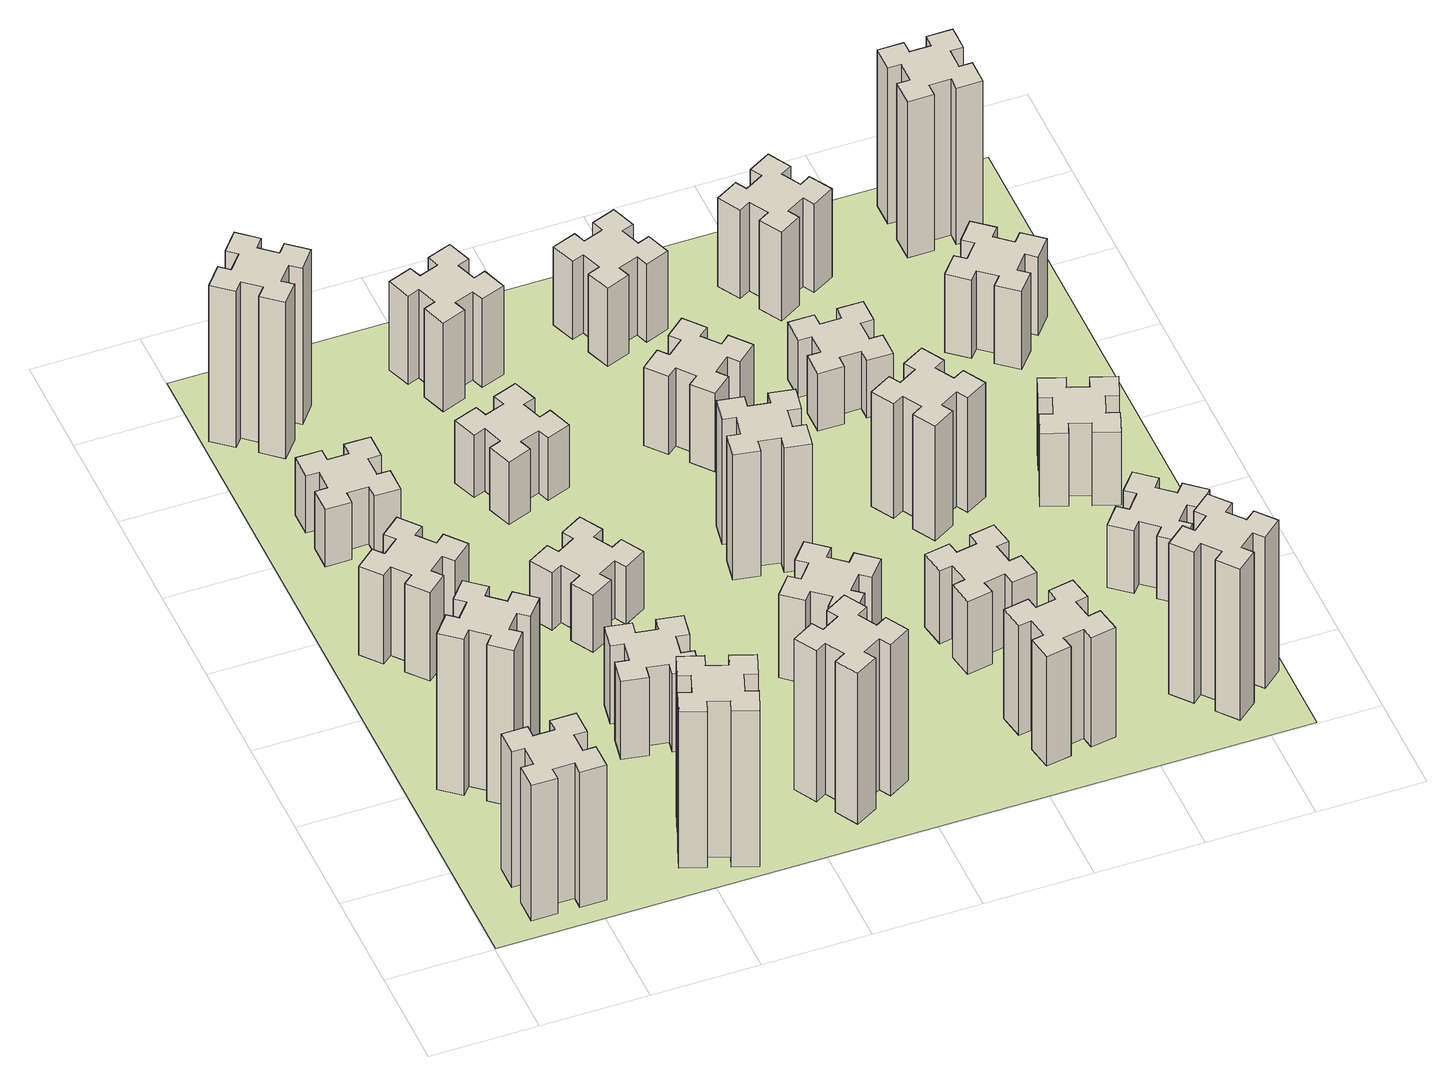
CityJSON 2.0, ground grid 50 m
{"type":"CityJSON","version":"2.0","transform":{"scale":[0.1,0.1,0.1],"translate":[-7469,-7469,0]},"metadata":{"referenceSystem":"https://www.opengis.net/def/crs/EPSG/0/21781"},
"CityObjects":{
"building1":{"type":"Building","attributes":{"class":"1000","function":"1000","usage":"1000","yearOfConstruction":2016,"roofType":"1000","measuredHeight":78,"storeysAboveGround":30,"storeysBelowGround":0},"geometry":[{"type":"Solid","lod":"1","boundaries":[[[[0,1,2,3,4,5,6,7,8,9,10,11,12,13,14,15,16,17,18,19]],[[17,16,20,21]],[[16,15,22,20]],[[15,14,23,22]],[[14,13,24,23]],[[13,12,25,24]],[[12,11,26,25]],[[11,10,27,26]],[[10,9,28,27]],[[9,8,29,28]],[[8,7,30,29]],[[7,6,31,30]],[[6,5,32,31]],[[5,4,33,32]],[[4,3,34,33]],[[3,2,35,34]],[[2,1,36,35]],[[1,0,37,36]],[[0,19,38,37]],[[19,18,39,38]],[[18,17,21,39]],[[24,25,26,27,28,29,30,31,32,33,34,35,36,37,38,39,21,20,22,23]]]]}]},
"building2":{"type":"Building","attributes":{"class":"1000","function":"1000","usage":"1000","yearOfConstruction":2016,"roofType":"1000","measuredHeight":90,"storeysAboveGround":30,"storeysBelowGround":0},"geometry":[{"type":"Solid","lod":"1","boundaries":[[[[40,41,42,43,44,45,46,47,48,49,50,51,52,53,54,55,56,57,58,59]],[[57,56,60,61]],[[56,55,62,60]],[[55,54,63,62]],[[54,53,64,63]],[[53,52,65,64]],[[52,51,66,65]],[[51,50,67,66]],[[50,49,68,67]],[[49,48,69,68]],[[48,47,70,69]],[[47,46,71,70]],[[46,45,72,71]],[[45,44,73,72]],[[44,43,74,73]],[[43,42,75,74]],[[42,41,76,75]],[[41,40,77,76]],[[40,59,78,77]],[[59,58,79,78]],[[58,57,61,79]],[[64,65,66,67,68,69,70,71,72,73,74,75,76,77,78,79,61,60,62,63]]]]}]},
"building3":{"type":"Building","attributes":{"class":"1000","function":"1000","usage":"1000","yearOfConstruction":2016,"roofType":"1000","measuredHeight":51,"storeysAboveGround":30,"storeysBelowGround":0},"geometry":[{"type":"Solid","lod":"1","boundaries":[[[[80,81,82,83,84,85,86,87,88,89,90,91,92,93,94,95,96,97,98,99]],[[97,96,100,101]],[[96,95,102,100]],[[95,94,103,102]],[[94,93,104,103]],[[93,92,105,104]],[[92,91,106,105]],[[91,90,107,106]],[[90,89,108,107]],[[89,88,109,108]],[[88,87,110,109]],[[87,86,111,110]],[[86,85,112,111]],[[85,84,113,112]],[[84,83,114,113]],[[83,82,115,114]],[[82,81,116,115]],[[81,80,117,116]],[[80,99,118,117]],[[99,98,119,118]],[[98,97,101,119]],[[104,105,106,107,108,109,110,111,112,113,114,115,116,117,118,119,101,100,102,103]]]]}]},
"building4":{"type":"Building","attributes":{"class":"1000","function":"1000","usage":"1000","yearOfConstruction":2016,"roofType":"1000","measuredHeight":33,"storeysAboveGround":30,"storeysBelowGround":0},"geometry":[{"type":"Solid","lod":"1","boundaries":[[[[120,121,122,123,124,125,126,127,128,129,130,131,132,133,134,135,136,137,138,139]],[[137,136,140,141]],[[136,135,142,140]],[[135,134,143,142]],[[134,133,144,143]],[[133,132,145,144]],[[132,131,146,145]],[[131,130,147,146]],[[130,129,148,147]],[[129,128,149,148]],[[128,127,150,149]],[[127,126,151,150]],[[126,125,152,151]],[[125,124,153,152]],[[124,123,154,153]],[[123,122,155,154]],[[122,121,156,155]],[[121,120,157,156]],[[120,139,158,157]],[[139,138,159,158]],[[138,137,141,159]],[[144,145,146,147,148,149,150,151,152,153,154,155,156,157,158,159,141,140,142,143]]]]}]},
"building5":{"type":"Building","attributes":{"class":"1000","function":"1000","usage":"1000","yearOfConstruction":2016,"roofType":"1000","measuredHeight":90,"storeysAboveGround":30,"storeysBelowGround":0},"geometry":[{"type":"Solid","lod":"1","boundaries":[[[[160,161,162,163,164,165,166,167,168,169,170,171,172,173,174,175,176,177,178,179]],[[177,176,180,181]],[[176,175,182,180]],[[175,174,183,182]],[[174,173,184,183]],[[173,172,185,184]],[[172,171,186,185]],[[171,170,187,186]],[[170,169,188,187]],[[169,168,189,188]],[[168,167,190,189]],[[167,166,191,190]],[[166,165,192,191]],[[165,164,193,192]],[[164,163,194,193]],[[163,162,195,194]],[[162,161,196,195]],[[161,160,197,196]],[[160,179,198,197]],[[179,178,199,198]],[[178,177,181,199]],[[184,185,186,187,188,189,190,191,192,193,194,195,196,197,198,199,181,180,182,183]]]]}]},
"building6":{"type":"Building","attributes":{"class":"1000","function":"1000","usage":"1000","yearOfConstruction":2016,"roofType":"1000","measuredHeight":90,"storeysAboveGround":30,"storeysBelowGround":0},"geometry":[{"type":"Solid","lod":"1","boundaries":[[[[200,201,202,203,204,205,206,207,208,209,210,211,212,213,214,215,216,217,218,219]],[[217,216,220,221]],[[216,215,222,220]],[[215,214,223,222]],[[214,213,224,223]],[[213,212,225,224]],[[212,211,226,225]],[[211,210,227,226]],[[210,209,228,227]],[[209,208,229,228]],[[208,207,230,229]],[[207,206,231,230]],[[206,205,232,231]],[[205,204,233,232]],[[204,203,234,233]],[[203,202,235,234]],[[202,201,236,235]],[[201,200,237,236]],[[200,219,238,237]],[[219,218,239,238]],[[218,217,221,239]],[[224,225,226,227,228,229,230,231,232,233,234,235,236,237,238,239,221,220,222,223]]]]}]},
"building7":{"type":"Building","attributes":{"class":"1000","function":"1000","usage":"1000","yearOfConstruction":2016,"roofType":"1000","measuredHeight":45,"storeysAboveGround":30,"storeysBelowGround":0},"geometry":[{"type":"Solid","lod":"1","boundaries":[[[[240,241,242,243,244,245,246,247,248,249,250,251,252,253,254,255,256,257,258,259]],[[257,256,260,261]],[[256,255,262,260]],[[255,254,263,262]],[[254,253,264,263]],[[253,252,265,264]],[[252,251,266,265]],[[251,250,267,266]],[[250,249,268,267]],[[249,248,269,268]],[[248,247,270,269]],[[247,246,271,270]],[[246,245,272,271]],[[245,244,273,272]],[[244,243,274,273]],[[243,242,275,274]],[[242,241,276,275]],[[241,240,277,276]],[[240,259,278,277]],[[259,258,279,278]],[[258,257,261,279]],[[264,265,266,267,268,269,270,271,272,273,274,275,276,277,278,279,261,260,262,263]]]]}]},
"building8":{"type":"Building","attributes":{"class":"1000","function":"1000","usage":"1000","yearOfConstruction":2016,"roofType":"1000","measuredHeight":33,"storeysAboveGround":30,"storeysBelowGround":0},"geometry":[{"type":"Solid","lod":"1","boundaries":[[[[280,281,282,283,284,285,286,287,288,289,290,291,292,293,294,295,296,297,298,299]],[[297,296,300,301]],[[296,295,302,300]],[[295,294,303,302]],[[294,293,304,303]],[[293,292,305,304]],[[292,291,306,305]],[[291,290,307,306]],[[290,289,308,307]],[[289,288,309,308]],[[288,287,310,309]],[[287,286,311,310]],[[286,285,312,311]],[[285,284,313,312]],[[284,283,314,313]],[[283,282,315,314]],[[282,281,316,315]],[[281,280,317,316]],[[280,299,318,317]],[[299,298,319,318]],[[298,297,301,319]],[[304,305,306,307,308,309,310,311,312,313,314,315,316,317,318,319,301,300,302,303]]]]}]},
"building9":{"type":"Building","attributes":{"class":"1000","function":"1000","usage":"1000","yearOfConstruction":2016,"roofType":"1000","measuredHeight":87,"storeysAboveGround":30,"storeysBelowGround":0},"geometry":[{"type":"Solid","lod":"1","boundaries":[[[[320,321,322,323,324,325,326,327,328,329,330,331,332,333,334,335,336,337,338,339]],[[337,336,340,341]],[[336,335,342,340]],[[335,334,343,342]],[[334,333,344,343]],[[333,332,345,344]],[[332,331,346,345]],[[331,330,347,346]],[[330,329,348,347]],[[329,328,349,348]],[[328,327,350,349]],[[327,326,351,350]],[[326,325,352,351]],[[325,324,353,352]],[[324,323,354,353]],[[323,322,355,354]],[[322,321,356,355]],[[321,320,357,356]],[[320,339,358,357]],[[339,338,359,358]],[[338,337,341,359]],[[344,345,346,347,348,349,350,351,352,353,354,355,356,357,358,359,341,340,342,343]]]]}]},
"building10":{"type":"Building","attributes":{"class":"1000","function":"1000","usage":"1000","yearOfConstruction":2016,"roofType":"1000","measuredHeight":36,"storeysAboveGround":30,"storeysBelowGround":0},"geometry":[{"type":"Solid","lod":"1","boundaries":[[[[360,361,362,363,364,365,366,367,368,369,370,371,372,373,374,375,376,377,378,379]],[[377,376,380,381]],[[376,375,382,380]],[[375,374,383,382]],[[374,373,384,383]],[[373,372,385,384]],[[372,371,386,385]],[[371,370,387,386]],[[370,369,388,387]],[[369,368,389,388]],[[368,367,390,389]],[[367,366,391,390]],[[366,365,392,391]],[[365,364,393,392]],[[364,363,394,393]],[[363,362,395,394]],[[362,361,396,395]],[[361,360,397,396]],[[360,379,398,397]],[[379,378,399,398]],[[378,377,381,399]],[[384,385,386,387,388,389,390,391,392,393,394,395,396,397,398,399,381,380,382,383]]]]}]},
"building11":{"type":"Building","attributes":{"class":"1000","function":"1000","usage":"1000","yearOfConstruction":2016,"roofType":"1000","measuredHeight":51,"storeysAboveGround":30,"storeysBelowGround":0},"geometry":[{"type":"Solid","lod":"1","boundaries":[[[[400,401,402,403,404,405,406,407,408,409,410,411,412,413,414,415,416,417,418,419]],[[417,416,420,421]],[[416,415,422,420]],[[415,414,423,422]],[[414,413,424,423]],[[413,412,425,424]],[[412,411,426,425]],[[411,410,427,426]],[[410,409,428,427]],[[409,408,429,428]],[[408,407,430,429]],[[407,406,431,430]],[[406,405,432,431]],[[405,404,433,432]],[[404,403,434,433]],[[403,402,435,434]],[[402,401,436,435]],[[401,400,437,436]],[[400,419,438,437]],[[419,418,439,438]],[[418,417,421,439]],[[424,425,426,427,428,429,430,431,432,433,434,435,436,437,438,439,421,420,422,423]]]]}]},
"building12":{"type":"Building","attributes":{"class":"1000","function":"1000","usage":"1000","yearOfConstruction":2016,"roofType":"1000","measuredHeight":48,"storeysAboveGround":30,"storeysBelowGround":0},"geometry":[{"type":"Solid","lod":"1","boundaries":[[[[440,441,442,443,444,445,446,447,448,449,450,451,452,453,454,455,456,457,458,459]],[[457,456,460,461]],[[456,455,462,460]],[[455,454,463,462]],[[454,453,464,463]],[[453,452,465,464]],[[452,451,466,465]],[[451,450,467,466]],[[450,449,468,467]],[[449,448,469,468]],[[448,447,470,469]],[[447,446,471,470]],[[446,445,472,471]],[[445,444,473,472]],[[444,443,474,473]],[[443,442,475,474]],[[442,441,476,475]],[[441,440,477,476]],[[440,459,478,477]],[[459,458,479,478]],[[458,457,461,479]],[[464,465,466,467,468,469,470,471,472,473,474,475,476,477,478,479,461,460,462,463]]]]}]},
"building13":{"type":"Building","attributes":{"class":"1000","function":"1000","usage":"1000","yearOfConstruction":2016,"roofType":"1000","measuredHeight":72,"storeysAboveGround":30,"storeysBelowGround":0},"geometry":[{"type":"Solid","lod":"1","boundaries":[[[[480,481,482,483,484,485,486,487,488,489,490,491,492,493,494,495,496,497,498,499]],[[497,496,500,501]],[[496,495,502,500]],[[495,494,503,502]],[[494,493,504,503]],[[493,492,505,504]],[[492,491,506,505]],[[491,490,507,506]],[[490,489,508,507]],[[489,488,509,508]],[[488,487,510,509]],[[487,486,511,510]],[[486,485,512,511]],[[485,484,513,512]],[[484,483,514,513]],[[483,482,515,514]],[[482,481,516,515]],[[481,480,517,516]],[[480,499,518,517]],[[499,498,519,518]],[[498,497,501,519]],[[504,505,506,507,508,509,510,511,512,513,514,515,516,517,518,519,501,500,502,503]]]]}]},
"building14":{"type":"Building","attributes":{"class":"1000","function":"1000","usage":"1000","yearOfConstruction":2016,"roofType":"1000","measuredHeight":45,"storeysAboveGround":30,"storeysBelowGround":0},"geometry":[{"type":"Solid","lod":"1","boundaries":[[[[520,521,522,523,524,525,526,527,528,529,530,531,532,533,534,535,536,537,538,539]],[[537,536,540,541]],[[536,535,542,540]],[[535,534,543,542]],[[534,533,544,543]],[[533,532,545,544]],[[532,531,546,545]],[[531,530,547,546]],[[530,529,548,547]],[[529,528,549,548]],[[528,527,550,549]],[[527,526,551,550]],[[526,525,552,551]],[[525,524,553,552]],[[524,523,554,553]],[[523,522,555,554]],[[522,521,556,555]],[[521,520,557,556]],[[520,539,558,557]],[[539,538,559,558]],[[538,537,541,559]],[[544,545,546,547,548,549,550,551,552,553,554,555,556,557,558,559,541,540,542,543]]]]}]},
"building15":{"type":"Building","attributes":{"class":"1000","function":"1000","usage":"1000","yearOfConstruction":2016,"roofType":"1000","measuredHeight":63,"storeysAboveGround":30,"storeysBelowGround":0},"geometry":[{"type":"Solid","lod":"1","boundaries":[[[[560,561,562,563,564,565,566,567,568,569,570,571,572,573,574,575,576,577,578,579]],[[577,576,580,581]],[[576,575,582,580]],[[575,574,583,582]],[[574,573,584,583]],[[573,572,585,584]],[[572,571,586,585]],[[571,570,587,586]],[[570,569,588,587]],[[569,568,589,588]],[[568,567,590,589]],[[567,566,591,590]],[[566,565,592,591]],[[565,564,593,592]],[[564,563,594,593]],[[563,562,595,594]],[[562,561,596,595]],[[561,560,597,596]],[[560,579,598,597]],[[579,578,599,598]],[[578,577,581,599]],[[584,585,586,587,588,589,590,591,592,593,594,595,596,597,598,599,581,580,582,583]]]]}]},
"building16":{"type":"Building","attributes":{"class":"1000","function":"1000","usage":"1000","yearOfConstruction":2016,"roofType":"1000","measuredHeight":45,"storeysAboveGround":30,"storeysBelowGround":0},"geometry":[{"type":"Solid","lod":"1","boundaries":[[[[600,601,602,603,604,605,606,607,608,609,610,611,612,613,614,615,616,617,618,619]],[[617,616,620,621]],[[616,615,622,620]],[[615,614,623,622]],[[614,613,624,623]],[[613,612,625,624]],[[612,611,626,625]],[[611,610,627,626]],[[610,609,628,627]],[[609,608,629,628]],[[608,607,630,629]],[[607,606,631,630]],[[606,605,632,631]],[[605,604,633,632]],[[604,603,634,633]],[[603,602,635,634]],[[602,601,636,635]],[[601,600,637,636]],[[600,619,638,637]],[[619,618,639,638]],[[618,617,621,639]],[[624,625,626,627,628,629,630,631,632,633,634,635,636,637,638,639,621,620,622,623]]]]}]},
"building17":{"type":"Building","attributes":{"class":"1000","function":"1000","usage":"1000","yearOfConstruction":2016,"roofType":"1000","measuredHeight":42,"storeysAboveGround":30,"storeysBelowGround":0},"geometry":[{"type":"Solid","lod":"1","boundaries":[[[[640,641,642,643,644,645,646,647,648,649,650,651,652,653,654,655,656,657,658,659]],[[657,656,660,661]],[[656,655,662,660]],[[655,654,663,662]],[[654,653,664,663]],[[653,652,665,664]],[[652,651,666,665]],[[651,650,667,666]],[[650,649,668,667]],[[649,648,669,668]],[[648,647,670,669]],[[647,646,671,670]],[[646,645,672,671]],[[645,644,673,672]],[[644,643,674,673]],[[643,642,675,674]],[[642,641,676,675]],[[641,640,677,676]],[[640,659,678,677]],[[659,658,679,678]],[[658,657,661,679]],[[664,665,666,667,668,669,670,671,672,673,674,675,676,677,678,679,661,660,662,663]]]]}]},
"building18":{"type":"Building","attributes":{"class":"1000","function":"1000","usage":"1000","yearOfConstruction":2016,"roofType":"1000","measuredHeight":66,"storeysAboveGround":30,"storeysBelowGround":0},"geometry":[{"type":"Solid","lod":"1","boundaries":[[[[680,681,682,683,684,685,686,687,688,689,690,691,692,693,694,695,696,697,698,699]],[[697,696,700,701]],[[696,695,702,700]],[[695,694,703,702]],[[694,693,704,703]],[[693,692,705,704]],[[692,691,706,705]],[[691,690,707,706]],[[690,689,708,707]],[[689,688,709,708]],[[688,687,710,709]],[[687,686,711,710]],[[686,685,712,711]],[[685,684,713,712]],[[684,683,714,713]],[[683,682,715,714]],[[682,681,716,715]],[[681,680,717,716]],[[680,699,718,717]],[[699,698,719,718]],[[698,697,701,719]],[[704,705,706,707,708,709,710,711,712,713,714,715,716,717,718,719,701,700,702,703]]]]}]},
"building19":{"type":"Building","attributes":{"class":"1000","function":"1000","usage":"1000","yearOfConstruction":2016,"roofType":"1000","measuredHeight":33,"storeysAboveGround":30,"storeysBelowGround":0},"geometry":[{"type":"Solid","lod":"1","boundaries":[[[[720,721,722,723,724,725,726,727,728,729,730,731,732,733,734,735,736,737,738,739]],[[737,736,740,741]],[[736,735,742,740]],[[735,734,743,742]],[[734,733,744,743]],[[733,732,745,744]],[[732,731,746,745]],[[731,730,747,746]],[[730,729,748,747]],[[729,728,749,748]],[[728,727,750,749]],[[727,726,751,750]],[[726,725,752,751]],[[725,724,753,752]],[[724,723,754,753]],[[723,722,755,754]],[[722,721,756,755]],[[721,720,757,756]],[[720,739,758,757]],[[739,738,759,758]],[[738,737,741,759]],[[744,745,746,747,748,749,750,751,752,753,754,755,756,757,758,759,741,740,742,743]]]]}]},
"building20":{"type":"Building","attributes":{"class":"1000","function":"1000","usage":"1000","yearOfConstruction":2016,"roofType":"1000","measuredHeight":87,"storeysAboveGround":30,"storeysBelowGround":0},"geometry":[{"type":"Solid","lod":"1","boundaries":[[[[760,761,762,763,764,765,766,767,768,769,770,771,772,773,774,775,776,777,778,779]],[[777,776,780,781]],[[776,775,782,780]],[[775,774,783,782]],[[774,773,784,783]],[[773,772,785,784]],[[772,771,786,785]],[[771,770,787,786]],[[770,769,788,787]],[[769,768,789,788]],[[768,767,790,789]],[[767,766,791,790]],[[766,765,792,791]],[[765,764,793,792]],[[764,763,794,793]],[[763,762,795,794]],[[762,761,796,795]],[[761,760,797,796]],[[760,779,798,797]],[[779,778,799,798]],[[778,777,781,799]],[[784,785,786,787,788,789,790,791,792,793,794,795,796,797,798,799,781,780,782,783]]]]}]},
"building21":{"type":"Building","attributes":{"class":"1000","function":"1000","usage":"1000","yearOfConstruction":2016,"roofType":"1000","measuredHeight":51,"storeysAboveGround":30,"storeysBelowGround":0},"geometry":[{"type":"Solid","lod":"1","boundaries":[[[[800,801,802,803,804,805,806,807,808,809,810,811,812,813,814,815,816,817,818,819]],[[817,816,820,821]],[[816,815,822,820]],[[815,814,823,822]],[[814,813,824,823]],[[813,812,825,824]],[[812,811,826,825]],[[811,810,827,826]],[[810,809,828,827]],[[809,808,829,828]],[[808,807,830,829]],[[807,806,831,830]],[[806,805,832,831]],[[805,804,833,832]],[[804,803,834,833]],[[803,802,835,834]],[[802,801,836,835]],[[801,800,837,836]],[[800,819,838,837]],[[819,818,839,838]],[[818,817,821,839]],[[824,825,826,827,828,829,830,831,832,833,834,835,836,837,838,839,821,820,822,823]]]]}]},
"building22":{"type":"Building","attributes":{"class":"1000","function":"1000","usage":"1000","yearOfConstruction":2016,"roofType":"1000","measuredHeight":36,"storeysAboveGround":30,"storeysBelowGround":0},"geometry":[{"type":"Solid","lod":"1","boundaries":[[[[840,841,842,843,844,845,846,847,848,849,850,851,852,853,854,855,856,857,858,859]],[[857,856,860,861]],[[856,855,862,860]],[[855,854,863,862]],[[854,853,864,863]],[[853,852,865,864]],[[852,851,866,865]],[[851,850,867,866]],[[850,849,868,867]],[[849,848,869,868]],[[848,847,870,869]],[[847,846,871,870]],[[846,845,872,871]],[[845,844,873,872]],[[844,843,874,873]],[[843,842,875,874]],[[842,841,876,875]],[[841,840,877,876]],[[840,859,878,877]],[[859,858,879,878]],[[858,857,861,879]],[[864,865,866,867,868,869,870,871,872,873,874,875,876,877,878,879,861,860,862,863]]]]}]},
"building23":{"type":"Building","attributes":{"class":"1000","function":"1000","usage":"1000","yearOfConstruction":2016,"roofType":"1000","measuredHeight":42,"storeysAboveGround":30,"storeysBelowGround":0},"geometry":[{"type":"Solid","lod":"1","boundaries":[[[[880,881,882,883,884,885,886,887,888,889,890,891,892,893,894,895,896,897,898,899]],[[897,896,900,901]],[[896,895,902,900]],[[895,894,903,902]],[[894,893,904,903]],[[893,892,905,904]],[[892,891,906,905]],[[891,890,907,906]],[[890,889,908,907]],[[889,888,909,908]],[[888,887,910,909]],[[887,886,911,910]],[[886,885,912,911]],[[885,884,913,912]],[[884,883,914,913]],[[883,882,915,914]],[[882,881,916,915]],[[881,880,917,916]],[[880,899,918,917]],[[899,898,919,918]],[[898,897,901,919]],[[904,905,906,907,908,909,910,911,912,913,914,915,916,917,918,919,901,900,902,903]]]]}]},
"building24":{"type":"Building","attributes":{"class":"1000","function":"1000","usage":"1000","yearOfConstruction":2016,"roofType":"1000","measuredHeight":45,"storeysAboveGround":30,"storeysBelowGround":0},"geometry":[{"type":"Solid","lod":"1","boundaries":[[[[920,921,922,923,924,925,926,927,928,929,930,931,932,933,934,935,936,937,938,939]],[[937,936,940,941]],[[936,935,942,940]],[[935,934,943,942]],[[934,933,944,943]],[[933,932,945,944]],[[932,931,946,945]],[[931,930,947,946]],[[930,929,948,947]],[[929,928,949,948]],[[928,927,950,949]],[[927,926,951,950]],[[926,925,952,951]],[[925,924,953,952]],[[924,923,954,953]],[[923,922,955,954]],[[922,921,956,955]],[[921,920,957,956]],[[920,939,958,957]],[[939,938,959,958]],[[938,937,941,959]],[[944,945,946,947,948,949,950,951,952,953,954,955,956,957,958,959,941,940,942,943]]]]}]},
"building25":{"type":"Building","attributes":{"class":"1000","function":"1000","usage":"1000","yearOfConstruction":2016,"roofType":"1000","measuredHeight":90,"storeysAboveGround":30,"storeysBelowGround":0},"geometry":[{"type":"Solid","lod":"1","boundaries":[[[[960,961,962,963,964,965,966,967,968,969,970,971,972,973,974,975,976,977,978,979]],[[977,976,980,981]],[[976,975,982,980]],[[975,974,983,982]],[[974,973,984,983]],[[973,972,985,984]],[[972,971,986,985]],[[971,970,987,986]],[[970,969,988,987]],[[969,968,989,988]],[[968,967,990,989]],[[967,966,991,990]],[[966,965,992,991]],[[965,964,993,992]],[[964,963,994,993]],[[963,962,995,994]],[[962,961,996,995]],[[961,960,997,996]],[[960,979,998,997]],[[979,978,999,998]],[[978,977,981,999]],[[984,985,986,987,988,989,990,991,992,993,994,995,996,997,998,999,981,980,982,983]]]]}]},
"landuse1":{"type":"LandUse","attributes":{"name":"plot1","function":"1010"},"geometry":[{"type":"MultiSurface","lod":"1","boundaries":[[[1000,1001,1002,1003]]]}]}
},
"vertices":[
[265,325,0],[265,225,0],[205,225,0],[205,105,0],[325,105,0],[325,165,0],[425,165,0],[425,105,0],[545,105,0],[545,225,0],[485,225,0],[485,325,0],[545,325,0],[545,445,0],[425,445,0],[425,385,0],[325,385,0],[325,445,0],[205,445,0],[205,325,0],[325,385,780],[325,445,780],[425,385,780],[425,445,780],[545,445,780],[545,325,780],[485,325,780],[485,225,780],[545,225,780],[545,105,780],[425,105,780],[425,165,780],[325,165,780],[325,105,780],[205,105,780],[205,225,780],[265,225,780],[265,325,780],[205,325,780],[205,445,780],
[484,1067,0],[408,1132,0],[446,1178,0],[354,1255,0],[277,1163,0],[323,1124,0],[259,1048,0],[213,1086,0],[136,994,0],[228,917,0],[266,963,0],[343,899,0],[304,853,0],[396,776,0],[473,868,0],[427,906,0],[492,983,0],[538,944,0],[615,1036,0],[523,1113,0],[492,983,900],[538,944,900],[427,906,900],[473,868,900],[396,776,900],[304,853,900],[343,899,900],[266,963,900],[228,917,900],[136,994,900],[213,1086,900],[259,1048,900],[323,1124,900],[277,1163,900],[354,1255,900],[446,1178,900],[408,1132,900],[484,1067,900],[523,1113,900],[615,1036,900],
[492,1888,0],[427,1964,0],[473,2003,0],[396,2095,0],[304,2018,0],[343,1972,0],[266,1907,0],[228,1953,0],[136,1876,0],[213,1784,0],[259,1823,0],[323,1746,0],[277,1708,0],[354,1616,0],[446,1693,0],[408,1739,0],[484,1803,0],[523,1757,0],[615,1834,0],[538,1926,0],[484,1803,510],[523,1757,510],[408,1739,510],[446,1693,510],[354,1616,510],[277,1708,510],[323,1746,510],[259,1823,510],[213,1784,510],[136,1876,510],[228,1953,510],[266,1907,510],[343,1972,510],[304,2018,510],[396,2095,510],[473,2003,510],[427,1964,510],[492,1888,510],[538,1926,510],[615,1834,510],
[485,2545,0],[485,2645,0],[545,2645,0],[545,2765,0],[425,2765,0],[425,2705,0],[325,2705,0],[325,2765,0],[205,2765,0],[205,2645,0],[265,2645,0],[265,2545,0],[205,2545,0],[205,2425,0],[325,2425,0],[325,2485,0],[425,2485,0],[425,2425,0],[545,2425,0],[545,2545,0],[425,2485,330],[425,2425,330],[325,2485,330],[325,2425,330],[205,2425,330],[205,2545,330],[265,2545,330],[265,2645,330],[205,2645,330],[205,2765,330],[325,2765,330],[325,2705,330],[425,2705,330],[425,2765,330],[545,2765,330],[545,2645,330],[485,2645,330],[485,2545,330],[545,2545,330],[545,2425,330],
[1029,360,0],[995,266,0],[939,287,0],[897,174,0],[1010,133,0],[1031,189,0],[1125,155,0],[1104,99,0],[1217,57,0],[1258,170,0],[1202,191,0],[1236,285,0],[1292,264,0],[1333,377,0],[1220,418,0],[1200,362,0],[1106,396,0],[1127,452,0],[1014,493,0],[973,380,0],[1106,396,900],[1127,452,900],[1200,362,900],[1220,418,900],[1333,377,900],[1292,264,900],[1236,285,900],[1202,191,900],[1258,170,900],[1217,57,900],[1104,99,900],[1125,155,900],[1031,189,900],[1010,133,900],[897,174,900],[939,287,900],[995,266,900],[1029,360,900],[973,380,900],[1014,493,900],
[384,3387,0],[308,3452,0],[346,3498,0],[254,3575,0],[177,3483,0],[223,3444,0],[159,3368,0],[113,3406,0],[36,3314,0],[128,3237,0],[166,3283,0],[243,3219,0],[204,3173,0],[296,3096,0],[373,3188,0],[327,3226,0],[392,3303,0],[438,3264,0],[515,3356,0],[423,3433,0],[392,3303,900],[438,3264,900],[327,3226,900],[373,3188,900],[296,3096,900],[204,3173,900],[243,3219,900],[166,3283,900],[128,3237,900],[36,3314,900],[113,3406,900],[159,3368,900],[223,3444,900],[177,3483,900],[254,3575,900],[346,3498,900],[308,3452,900],[384,3387,900],[423,3433,900],[515,3356,900],
[1047,916,0],[1145,898,0],[1135,839,0],[1253,818,0],[1274,937,0],[1215,947,0],[1232,1045,0],[1291,1035,0],[1312,1153,0],[1194,1174,0],[1184,1115,0],[1085,1132,0],[1096,1191,0],[977,1212,0],[957,1094,0],[1016,1084,0],[998,985,0],[939,996,0],[918,877,0],[1037,857,0],[998,985,450],[939,996,450],[1016,1084,450],[957,1094,450],[977,1212,450],[1096,1191,450],[1085,1132,450],[1184,1115,450],[1194,1174,450],[1312,1153,450],[1291,1035,450],[1232,1045,450],[1215,947,450],[1274,937,450],[1253,818,450],[1135,839,450],[1145,898,450],[1047,916,450],[1037,857,450],[918,877,450],
[1127,1635,0],[1214,1685,0],[1244,1633,0],[1348,1693,0],[1288,1797,0],[1236,1767,0],[1186,1854,0],[1238,1884,0],[1178,1988,0],[1074,1928,0],[1104,1876,0],[1017,1826,0],[987,1878,0],[883,1818,0],[943,1714,0],[995,1744,0],[1045,1657,0],[993,1627,0],[1053,1523,0],[1157,1583,0],[1045,1657,330],[993,1627,330],[995,1744,330],[943,1714,330],[883,1818,330],[987,1878,330],[1017,1826,330],[1104,1876,330],[1074,1928,330],[1178,1988,330],[1238,1884,330],[1186,1854,330],[1236,1767,330],[1288,1797,330],[1348,1693,330],[1244,1633,330],[1214,1685,330],[1127,1635,330],[1157,1583,330],[1053,1523,330],
[1744,496,0],[1657,446,0],[1627,498,0],[1523,438,0],[1583,334,0],[1635,364,0],[1685,277,0],[1633,247,0],[1693,143,0],[1797,203,0],[1767,255,0],[1854,305,0],[1884,253,0],[1988,313,0],[1928,417,0],[1876,387,0],[1826,474,0],[1878,504,0],[1818,608,0],[1714,548,0],[1826,474,870],[1878,504,870],[1876,387,870],[1928,417,870],[1988,313,870],[1884,253,870],[1854,305,870],[1767,255,870],[1797,203,870],[1693,143,870],[1633,247,870],[1685,277,870],[1635,364,870],[1583,334,870],[1523,438,870],[1627,498,870],[1657,446,870],[1744,496,870],[1714,548,870],[1818,608,870],
[1125,2716,0],[1031,2682,0],[1010,2738,0],[897,2697,0],[939,2584,0],[995,2605,0],[1029,2511,0],[973,2490,0],[1014,2377,0],[1127,2419,0],[1106,2475,0],[1200,2509,0],[1220,2453,0],[1333,2494,0],[1292,2607,0],[1236,2586,0],[1202,2680,0],[1258,2700,0],[1217,2813,0],[1104,2772,0],[1202,2680,360],[1258,2700,360],[1236,2586,360],[1292,2607,360],[1333,2494,360],[1220,2453,360],[1200,2509,360],[1106,2475,360],[1127,2419,360],[1014,2377,360],[973,2490,360],[1029,2511,360],[995,2605,360],[939,2584,360],[897,2697,360],[1010,2738,360],[1031,2682,360],[1125,2716,360],[1104,2772,360],[1217,2813,360],
[1125,3456,0],[1031,3422,0],[1010,3478,0],[897,3437,0],[939,3324,0],[995,3345,0],[1029,3251,0],[973,3230,0],[1014,3117,0],[1127,3159,0],[1106,3215,0],[1200,3249,0],[1220,3193,0],[1333,3234,0],[1292,3347,0],[1236,3326,0],[1202,3420,0],[1258,3440,0],[1217,3553,0],[1104,3512,0],[1202,3420,510],[1258,3440,510],[1236,3326,510],[1292,3347,510],[1333,3234,510],[1220,3193,510],[1200,3249,510],[1106,3215,510],[1127,3159,510],[1014,3117,510],[973,3230,510],[1029,3251,510],[995,3345,510],[939,3324,510],[897,3437,510],[1010,3478,510],[1031,3422,510],[1125,3456,510],[1104,3512,510],[1217,3553,510],
[1903,1224,0],[1839,1148,0],[1793,1186,0],[1716,1094,0],[1808,1017,0],[1846,1063,0],[1923,999,0],[1884,953,0],[1976,876,0],[2053,968,0],[2007,1006,0],[2072,1083,0],[2118,1044,0],[2195,1136,0],[2103,1213,0],[2064,1167,0],[1988,1232,0],[2026,1278,0],[1934,1355,0],[1857,1263,0],[1988,1232,480],[2026,1278,480],[2064,1167,480],[2103,1213,480],[2195,1136,480],[2118,1044,480],[2072,1083,480],[2007,1006,480],[2053,968,480],[1976,876,480],[1884,953,480],[1923,999,480],[1846,1063,480],[1808,1017,480],[1716,1094,480],[1793,1186,480],[1839,1148,480],[1903,1224,480],[1857,1263,480],[1934,1355,480],
[2024,1955,0],[1925,1972,0],[1936,2031,0],[1817,2052,0],[1797,1934,0],[1856,1924,0],[1838,1825,0],[1779,1836,0],[1758,1717,0],[1877,1697,0],[1887,1756,0],[1985,1738,0],[1975,1679,0],[2093,1658,0],[2114,1777,0],[2055,1787,0],[2072,1885,0],[2131,1875,0],[2152,1993,0],[2034,2014,0],[2072,1885,720],[2131,1875,720],[2055,1787,720],[2114,1777,720],[2093,1658,720],[1975,1679,720],[1985,1738,720],[1887,1756,720],[1877,1697,720],[1758,1717,720],[1779,1836,720],[1838,1825,720],[1856,1924,720],[1797,1934,720],[1817,2052,720],[1936,2031,720],[1925,1972,720],[2024,1955,720],[2034,2014,720],[2152,1993,720],
[1988,2479,0],[2064,2543,0],[2103,2497,0],[2195,2574,0],[2118,2666,0],[2072,2628,0],[2007,2704,0],[2053,2743,0],[1976,2835,0],[1884,2758,0],[1923,2712,0],[1846,2647,0],[1808,2693,0],[1716,2616,0],[1793,2524,0],[1839,2563,0],[1903,2486,0],[1857,2448,0],[1934,2356,0],[2026,2433,0],[1903,2486,450],[1857,2448,450],[1839,2563,450],[1793,2524,450],[1716,2616,450],[1808,2693,450],[1846,2647,450],[1923,2712,450],[1884,2758,450],[1976,2835,450],[2053,2743,450],[2007,2704,450],[2072,2628,450],[2118,2666,450],[2195,2574,450],[2103,2497,450],[2064,2543,450],[1988,2479,450],[2026,2433,450],[1934,2356,450],
[2665,258,0],[2764,276,0],[2774,217,0],[2892,237,0],[2871,356,0],[2812,345,0],[2795,444,0],[2854,454,0],[2833,572,0],[2715,551,0],[2725,492,0],[2627,475,0],[2617,534,0],[2498,513,0],[2519,395,0],[2578,405,0],[2596,307,0],[2537,297,0],[2557,178,0],[2676,199,0],[2596,307,630],[2537,297,630],[2578,405,630],[2519,395,630],[2498,513,630],[2617,534,630],[2627,475,630],[2725,492,630],[2715,551,630],[2833,572,630],[2854,454,630],[2795,444,630],[2812,345,630],[2871,356,630],[2892,237,630],[2774,217,630],[2764,276,630],[2665,258,630],[2676,199,630],[2557,178,630],
[1865,3456,0],[1771,3422,0],[1750,3478,0],[1637,3437,0],[1679,3324,0],[1735,3345,0],[1769,3251,0],[1713,3230,0],[1754,3117,0],[1867,3159,0],[1846,3215,0],[1940,3249,0],[1960,3193,0],[2073,3234,0],[2032,3347,0],[1976,3326,0],[1942,3420,0],[1998,3440,0],[1957,3553,0],[1844,3512,0],[1942,3420,450],[1998,3440,450],[1976,3326,450],[2032,3347,450],[2073,3234,450],[1960,3193,450],[1940,3249,450],[1846,3215,450],[1867,3159,450],[1754,3117,450],[1713,3230,450],[1769,3251,450],[1735,3345,450],[1679,3324,450],[1637,3437,450],[1750,3478,450],[1771,3422,450],[1865,3456,450],[1844,3512,450],[1957,3553,450],
[2625,1132,0],[2527,1115,0],[2517,1174,0],[2398,1153,0],[2419,1035,0],[2478,1045,0],[2496,947,0],[2437,937,0],[2457,818,0],[2576,839,0],[2565,898,0],[2664,916,0],[2674,857,0],[2792,877,0],[2771,996,0],[2712,985,0],[2695,1084,0],[2754,1094,0],[2733,1212,0],[2615,1191,0],[2695,1084,420],[2754,1094,420],[2712,985,420],[2771,996,420],[2792,877,420],[2674,857,420],[2664,916,420],[2565,898,420],[2576,839,420],[2457,818,420],[2437,937,420],[2496,947,420],[2478,1045,420],[2419,1035,420],[2398,1153,420],[2517,1174,420],[2527,1115,420],[2625,1132,420],[2615,1191,420],[2733,1212,420],
[2684,1976,0],[2597,1926,0],[2567,1978,0],[2463,1918,0],[2523,1814,0],[2575,1844,0],[2625,1757,0],[2573,1727,0],[2633,1623,0],[2737,1683,0],[2707,1735,0],[2794,1785,0],[2824,1733,0],[2928,1793,0],[2868,1897,0],[2816,1867,0],[2766,1954,0],[2818,1984,0],[2758,2088,0],[2654,2028,0],[2766,1954,660],[2818,1984,660],[2816,1867,660],[2868,1897,660],[2928,1793,660],[2824,1733,660],[2794,1785,660],[2707,1735,660],[2737,1683,660],[2633,1623,660],[2573,1727,660],[2625,1757,660],[2575,1844,660],[2523,1814,660],[2463,1918,660],[2567,1978,660],[2597,1926,660],[2684,1976,660],[2654,2028,660],[2758,2088,660],
[2545,2485,0],[2645,2485,0],[2645,2425,0],[2765,2425,0],[2765,2545,0],[2705,2545,0],[2705,2645,0],[2765,2645,0],[2765,2765,0],[2645,2765,0],[2645,2705,0],[2545,2705,0],[2545,2765,0],[2425,2765,0],[2425,2645,0],[2485,2645,0],[2485,2545,0],[2425,2545,0],[2425,2425,0],[2545,2425,0],[2485,2545,330],[2425,2545,330],[2485,2645,330],[2425,2645,330],[2425,2765,330],[2545,2765,330],[2545,2705,330],[2645,2705,330],[2645,2765,330],[2765,2765,330],[2765,2645,330],[2705,2645,330],[2705,2545,330],[2765,2545,330],[2765,2425,330],[2645,2425,330],[2645,2485,330],[2545,2485,330],[2545,2425,330],[2425,2425,330],
[3468,259,0],[3544,323,0],[3583,277,0],[3675,354,0],[3598,446,0],[3552,408,0],[3487,484,0],[3533,523,0],[3456,615,0],[3364,538,0],[3403,492,0],[3326,427,0],[3288,473,0],[3196,396,0],[3273,304,0],[3319,343,0],[3383,266,0],[3337,228,0],[3414,136,0],[3506,213,0],[3383,266,870],[3337,228,870],[3319,343,870],[3273,304,870],[3196,396,870],[3288,473,870],[3326,427,870],[3403,492,870],[3364,538,870],[3456,615,870],[3533,523,870],[3487,484,870],[3552,408,870],[3598,446,870],[3675,354,870],[3583,277,870],[3544,323,870],[3468,259,870],[3506,213,870],[3414,136,870],
[2716,3347,0],[2666,3434,0],[2718,3464,0],[2658,3568,0],[2554,3508,0],[2584,3456,0],[2497,3406,0],[2467,3458,0],[2363,3398,0],[2423,3294,0],[2475,3324,0],[2525,3237,0],[2473,3207,0],[2533,3103,0],[2637,3163,0],[2607,3215,0],[2694,3265,0],[2724,3213,0],[2828,3273,0],[2768,3377,0],[2694,3265,510],[2724,3213,510],[2607,3215,510],[2637,3163,510],[2533,3103,510],[2473,3207,510],[2525,3237,510],[2475,3324,510],[2423,3294,510],[2363,3398,510],[2467,3458,510],[2497,3406,510],[2584,3456,510],[2554,3508,510],[2658,3568,510],[2718,3464,510],[2666,3434,510],[2716,3347,510],[2768,3377,510],[2828,3273,510],
[3487,1006,0],[3552,1083,0],[3598,1044,0],[3675,1136,0],[3583,1213,0],[3544,1167,0],[3468,1232,0],[3506,1278,0],[3414,1355,0],[3337,1263,0],[3383,1224,0],[3319,1148,0],[3273,1186,0],[3196,1094,0],[3288,1017,0],[3326,1063,0],[3403,999,0],[3364,953,0],[3456,876,0],[3533,968,0],[3403,999,360],[3364,953,360],[3326,1063,360],[3288,1017,360],[3196,1094,360],[3273,1186,360],[3319,1148,360],[3383,1224,360],[3337,1263,360],[3414,1355,360],[3506,1278,360],[3468,1232,360],[3544,1167,360],[3583,1213,360],[3675,1136,360],[3598,1044,360],[3552,1083,360],[3487,1006,360],[3533,968,360],[3456,876,360],
[3420,1842,0],[3326,1876,0],[3347,1932,0],[3234,1973,0],[3193,1860,0],[3249,1840,0],[3215,1746,0],[3159,1767,0],[3117,1654,0],[3230,1613,0],[3251,1669,0],[3345,1635,0],[3324,1579,0],[3437,1537,0],[3478,1650,0],[3422,1671,0],[3456,1765,0],[3512,1744,0],[3553,1857,0],[3440,1898,0],[3456,1765,420],[3512,1744,420],[3422,1671,420],[3478,1650,420],[3437,1537,420],[3324,1579,420],[3345,1635,420],[3251,1669,420],[3230,1613,420],[3117,1654,420],[3159,1767,420],[3215,1746,420],[3249,1840,420],[3193,1860,420],[3234,1973,420],[3347,1932,420],[3326,1876,420],[3420,1842,420],[3440,1898,420],[3553,1857,420],
[3444,2747,0],[3368,2812,0],[3406,2858,0],[3314,2935,0],[3237,2843,0],[3283,2804,0],[3219,2728,0],[3173,2766,0],[3096,2674,0],[3188,2597,0],[3226,2643,0],[3303,2579,0],[3264,2533,0],[3356,2456,0],[3433,2548,0],[3387,2586,0],[3452,2663,0],[3498,2624,0],[3575,2716,0],[3483,2793,0],[3452,2663,450],[3498,2624,450],[3387,2586,450],[3433,2548,450],[3356,2456,450],[3264,2533,450],[3303,2579,450],[3226,2643,450],[3188,2597,450],[3096,2674,450],[3173,2766,450],[3219,2728,450],[3283,2804,450],[3237,2843,450],[3314,2935,450],[3406,2858,450],[3368,2812,450],[3444,2747,450],[3483,2793,450],[3575,2716,450],
[3285,3325,0],[3385,3325,0],[3385,3265,0],[3505,3265,0],[3505,3385,0],[3445,3385,0],[3445,3485,0],[3505,3485,0],[3505,3605,0],[3385,3605,0],[3385,3545,0],[3285,3545,0],[3285,3605,0],[3165,3605,0],[3165,3485,0],[3225,3485,0],[3225,3385,0],[3165,3385,0],[3165,3265,0],[3285,3265,0],[3225,3385,900],[3165,3385,900],[3225,3485,900],[3165,3485,900],[3165,3605,900],[3285,3605,900],[3285,3545,900],[3385,3545,900],[3385,3605,900],[3505,3605,900],[3505,3485,900],[3445,3485,900],[3445,3385,900],[3505,3385,900],[3505,3265,900],[3385,3265,900],[3385,3325,900],[3285,3325,900],[3285,3265,900],[3165,3265,900],
[5,3705,0],[3705,3705,0],[3705,5,0],[5,5,0]
]}
